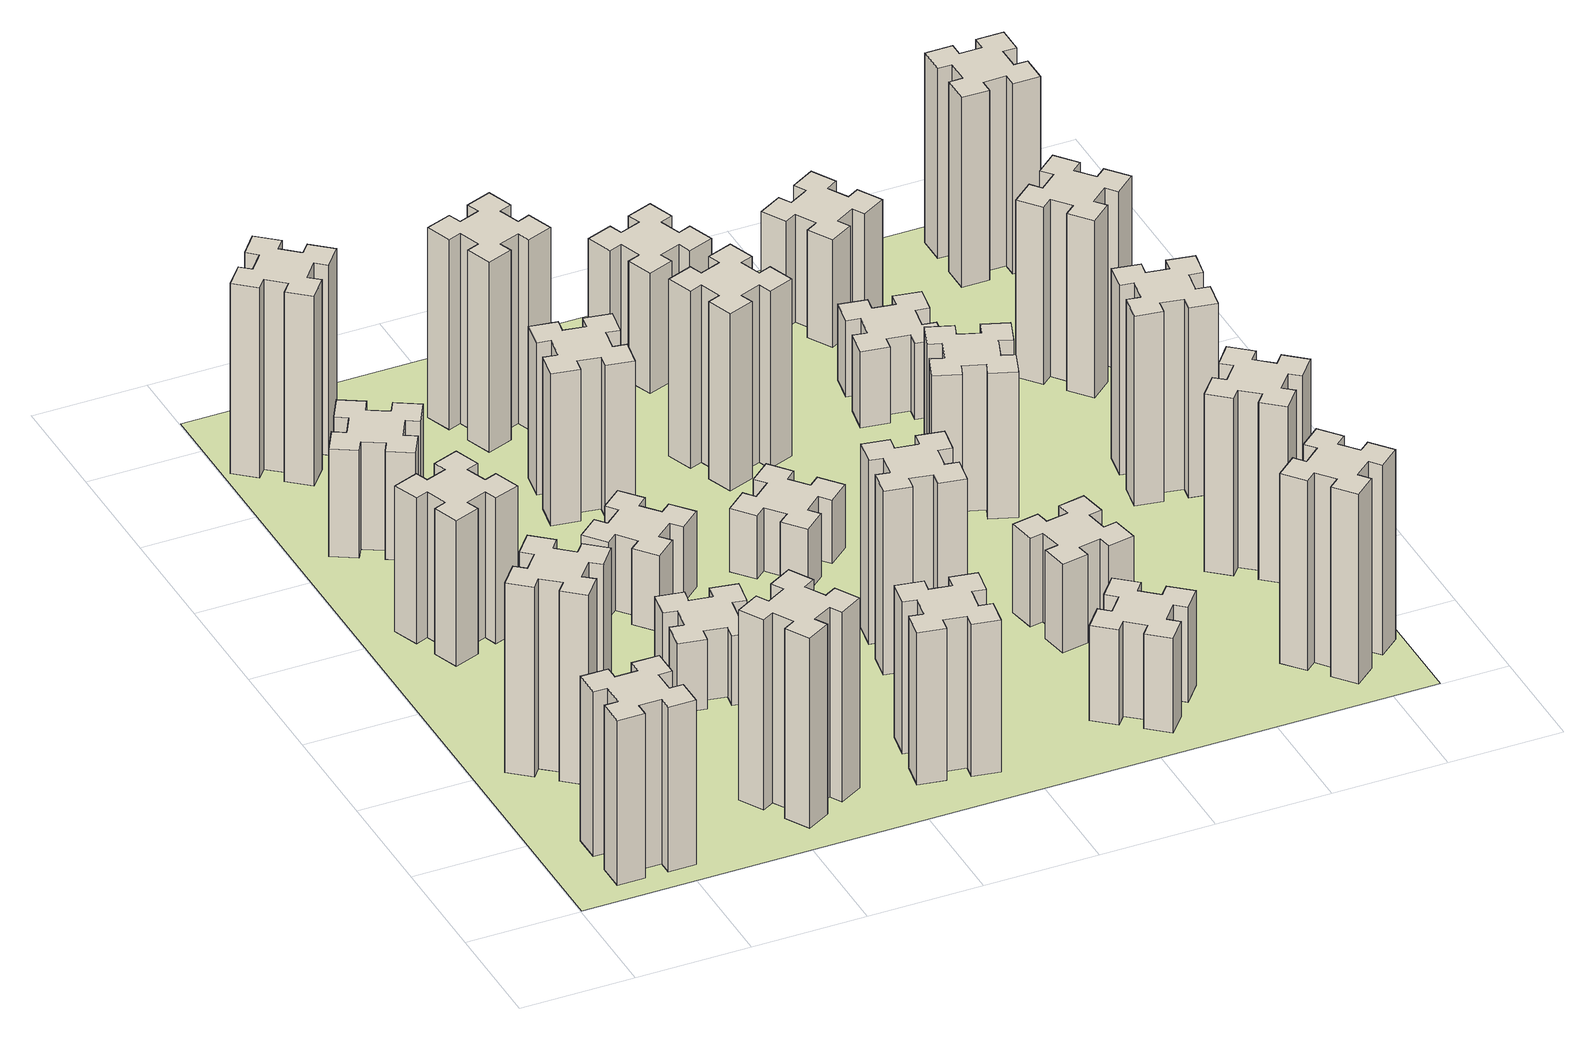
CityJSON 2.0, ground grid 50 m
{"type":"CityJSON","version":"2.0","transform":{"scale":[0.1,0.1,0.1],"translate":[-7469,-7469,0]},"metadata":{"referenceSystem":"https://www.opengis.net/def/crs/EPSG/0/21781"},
"CityObjects":{
"building1":{"type":"Building","attributes":{"class":"1000","function":"1000","usage":"1000","yearOfConstruction":2016,"roofType":"1000","measuredHeight":78,"storeysAboveGround":30,"storeysBelowGround":0},"geometry":[{"type":"Solid","lod":"1","boundaries":[[[[0,1,2,3,4,5,6,7,8,9,10,11,12,13,14,15,16,17,18,19]],[[17,16,20,21]],[[16,15,22,20]],[[15,14,23,22]],[[14,13,24,23]],[[13,12,25,24]],[[12,11,26,25]],[[11,10,27,26]],[[10,9,28,27]],[[9,8,29,28]],[[8,7,30,29]],[[7,6,31,30]],[[6,5,32,31]],[[5,4,33,32]],[[4,3,34,33]],[[3,2,35,34]],[[2,1,36,35]],[[1,0,37,36]],[[0,19,38,37]],[[19,18,39,38]],[[18,17,21,39]],[[24,25,26,27,28,29,30,31,32,33,34,35,36,37,38,39,21,20,22,23]]]]}]},
"building2":{"type":"Building","attributes":{"class":"1000","function":"1000","usage":"1000","yearOfConstruction":2016,"roofType":"1000","measuredHeight":90,"storeysAboveGround":30,"storeysBelowGround":0},"geometry":[{"type":"Solid","lod":"1","boundaries":[[[[40,41,42,43,44,45,46,47,48,49,50,51,52,53,54,55,56,57,58,59]],[[57,56,60,61]],[[56,55,62,60]],[[55,54,63,62]],[[54,53,64,63]],[[53,52,65,64]],[[52,51,66,65]],[[51,50,67,66]],[[50,49,68,67]],[[49,48,69,68]],[[48,47,70,69]],[[47,46,71,70]],[[46,45,72,71]],[[45,44,73,72]],[[44,43,74,73]],[[43,42,75,74]],[[42,41,76,75]],[[41,40,77,76]],[[40,59,78,77]],[[59,58,79,78]],[[58,57,61,79]],[[64,65,66,67,68,69,70,71,72,73,74,75,76,77,78,79,61,60,62,63]]]]}]},
"building3":{"type":"Building","attributes":{"class":"1000","function":"1000","usage":"1000","yearOfConstruction":2016,"roofType":"1000","measuredHeight":69,"storeysAboveGround":30,"storeysBelowGround":0},"geometry":[{"type":"Solid","lod":"1","boundaries":[[[[80,81,82,83,84,85,86,87,88,89,90,91,92,93,94,95,96,97,98,99]],[[97,96,100,101]],[[96,95,102,100]],[[95,94,103,102]],[[94,93,104,103]],[[93,92,105,104]],[[92,91,106,105]],[[91,90,107,106]],[[90,89,108,107]],[[89,88,109,108]],[[88,87,110,109]],[[87,86,111,110]],[[86,85,112,111]],[[85,84,113,112]],[[84,83,114,113]],[[83,82,115,114]],[[82,81,116,115]],[[81,80,117,116]],[[80,99,118,117]],[[99,98,119,118]],[[98,97,101,119]],[[104,105,106,107,108,109,110,111,112,113,114,115,116,117,118,119,101,100,102,103]]]]}]},
"building4":{"type":"Building","attributes":{"class":"1000","function":"1000","usage":"1000","yearOfConstruction":2016,"roofType":"1000","measuredHeight":51,"storeysAboveGround":30,"storeysBelowGround":0},"geometry":[{"type":"Solid","lod":"1","boundaries":[[[[120,121,122,123,124,125,126,127,128,129,130,131,132,133,134,135,136,137,138,139]],[[137,136,140,141]],[[136,135,142,140]],[[135,134,143,142]],[[134,133,144,143]],[[133,132,145,144]],[[132,131,146,145]],[[131,130,147,146]],[[130,129,148,147]],[[129,128,149,148]],[[128,127,150,149]],[[127,126,151,150]],[[126,125,152,151]],[[125,124,153,152]],[[124,123,154,153]],[[123,122,155,154]],[[122,121,156,155]],[[121,120,157,156]],[[120,139,158,157]],[[139,138,159,158]],[[138,137,141,159]],[[144,145,146,147,148,149,150,151,152,153,154,155,156,157,158,159,141,140,142,143]]]]}]},
"building5":{"type":"Building","attributes":{"class":"1000","function":"1000","usage":"1000","yearOfConstruction":2016,"roofType":"1000","measuredHeight":90,"storeysAboveGround":30,"storeysBelowGround":0},"geometry":[{"type":"Solid","lod":"1","boundaries":[[[[160,161,162,163,164,165,166,167,168,169,170,171,172,173,174,175,176,177,178,179]],[[177,176,180,181]],[[176,175,182,180]],[[175,174,183,182]],[[174,173,184,183]],[[173,172,185,184]],[[172,171,186,185]],[[171,170,187,186]],[[170,169,188,187]],[[169,168,189,188]],[[168,167,190,189]],[[167,166,191,190]],[[166,165,192,191]],[[165,164,193,192]],[[164,163,194,193]],[[163,162,195,194]],[[162,161,196,195]],[[161,160,197,196]],[[160,179,198,197]],[[179,178,199,198]],[[178,177,181,199]],[[184,185,186,187,188,189,190,191,192,193,194,195,196,197,198,199,181,180,182,183]]]]}]},
"building6":{"type":"Building","attributes":{"class":"1000","function":"1000","usage":"1000","yearOfConstruction":2016,"roofType":"1000","measuredHeight":90,"storeysAboveGround":30,"storeysBelowGround":0},"geometry":[{"type":"Solid","lod":"1","boundaries":[[[[200,201,202,203,204,205,206,207,208,209,210,211,212,213,214,215,216,217,218,219]],[[217,216,220,221]],[[216,215,222,220]],[[215,214,223,222]],[[214,213,224,223]],[[213,212,225,224]],[[212,211,226,225]],[[211,210,227,226]],[[210,209,228,227]],[[209,208,229,228]],[[208,207,230,229]],[[207,206,231,230]],[[206,205,232,231]],[[205,204,233,232]],[[204,203,234,233]],[[203,202,235,234]],[[202,201,236,235]],[[201,200,237,236]],[[200,219,238,237]],[[219,218,239,238]],[[218,217,221,239]],[[224,225,226,227,228,229,230,231,232,233,234,235,236,237,238,239,221,220,222,223]]]]}]},
"building7":{"type":"Building","attributes":{"class":"1000","function":"1000","usage":"1000","yearOfConstruction":2016,"roofType":"1000","measuredHeight":33,"storeysAboveGround":30,"storeysBelowGround":0},"geometry":[{"type":"Solid","lod":"1","boundaries":[[[[240,241,242,243,244,245,246,247,248,249,250,251,252,253,254,255,256,257,258,259]],[[257,256,260,261]],[[256,255,262,260]],[[255,254,263,262]],[[254,253,264,263]],[[253,252,265,264]],[[252,251,266,265]],[[251,250,267,266]],[[250,249,268,267]],[[249,248,269,268]],[[248,247,270,269]],[[247,246,271,270]],[[246,245,272,271]],[[245,244,273,272]],[[244,243,274,273]],[[243,242,275,274]],[[242,241,276,275]],[[241,240,277,276]],[[240,259,278,277]],[[259,258,279,278]],[[258,257,261,279]],[[264,265,266,267,268,269,270,271,272,273,274,275,276,277,278,279,261,260,262,263]]]]}]},
"building8":{"type":"Building","attributes":{"class":"1000","function":"1000","usage":"1000","yearOfConstruction":2016,"roofType":"1000","measuredHeight":36,"storeysAboveGround":30,"storeysBelowGround":0},"geometry":[{"type":"Solid","lod":"1","boundaries":[[[[280,281,282,283,284,285,286,287,288,289,290,291,292,293,294,295,296,297,298,299]],[[297,296,300,301]],[[296,295,302,300]],[[295,294,303,302]],[[294,293,304,303]],[[293,292,305,304]],[[292,291,306,305]],[[291,290,307,306]],[[290,289,308,307]],[[289,288,309,308]],[[288,287,310,309]],[[287,286,311,310]],[[286,285,312,311]],[[285,284,313,312]],[[284,283,314,313]],[[283,282,315,314]],[[282,281,316,315]],[[281,280,317,316]],[[280,299,318,317]],[[299,298,319,318]],[[298,297,301,319]],[[304,305,306,307,308,309,310,311,312,313,314,315,316,317,318,319,301,300,302,303]]]]}]},
"building9":{"type":"Building","attributes":{"class":"1000","function":"1000","usage":"1000","yearOfConstruction":2016,"roofType":"1000","measuredHeight":72,"storeysAboveGround":30,"storeysBelowGround":0},"geometry":[{"type":"Solid","lod":"1","boundaries":[[[[320,321,322,323,324,325,326,327,328,329,330,331,332,333,334,335,336,337,338,339]],[[337,336,340,341]],[[336,335,342,340]],[[335,334,343,342]],[[334,333,344,343]],[[333,332,345,344]],[[332,331,346,345]],[[331,330,347,346]],[[330,329,348,347]],[[329,328,349,348]],[[328,327,350,349]],[[327,326,351,350]],[[326,325,352,351]],[[325,324,353,352]],[[324,323,354,353]],[[323,322,355,354]],[[322,321,356,355]],[[321,320,357,356]],[[320,339,358,357]],[[339,338,359,358]],[[338,337,341,359]],[[344,345,346,347,348,349,350,351,352,353,354,355,356,357,358,359,341,340,342,343]]]]}]},
"building10":{"type":"Building","attributes":{"class":"1000","function":"1000","usage":"1000","yearOfConstruction":2016,"roofType":"1000","measuredHeight":72,"storeysAboveGround":30,"storeysBelowGround":0},"geometry":[{"type":"Solid","lod":"1","boundaries":[[[[360,361,362,363,364,365,366,367,368,369,370,371,372,373,374,375,376,377,378,379]],[[377,376,380,381]],[[376,375,382,380]],[[375,374,383,382]],[[374,373,384,383]],[[373,372,385,384]],[[372,371,386,385]],[[371,370,387,386]],[[370,369,388,387]],[[369,368,389,388]],[[368,367,390,389]],[[367,366,391,390]],[[366,365,392,391]],[[365,364,393,392]],[[364,363,394,393]],[[363,362,395,394]],[[362,361,396,395]],[[361,360,397,396]],[[360,379,398,397]],[[379,378,399,398]],[[378,377,381,399]],[[384,385,386,387,388,389,390,391,392,393,394,395,396,397,398,399,381,380,382,383]]]]}]},
"building11":{"type":"Building","attributes":{"class":"1000","function":"1000","usage":"1000","yearOfConstruction":2016,"roofType":"1000","measuredHeight":90,"storeysAboveGround":30,"storeysBelowGround":0},"geometry":[{"type":"Solid","lod":"1","boundaries":[[[[400,401,402,403,404,405,406,407,408,409,410,411,412,413,414,415,416,417,418,419]],[[417,416,420,421]],[[416,415,422,420]],[[415,414,423,422]],[[414,413,424,423]],[[413,412,425,424]],[[412,411,426,425]],[[411,410,427,426]],[[410,409,428,427]],[[409,408,429,428]],[[408,407,430,429]],[[407,406,431,430]],[[406,405,432,431]],[[405,404,433,432]],[[404,403,434,433]],[[403,402,435,434]],[[402,401,436,435]],[[401,400,437,436]],[[400,419,438,437]],[[419,418,439,438]],[[418,417,421,439]],[[424,425,426,427,428,429,430,431,432,433,434,435,436,437,438,439,421,420,422,423]]]]}]},
"building12":{"type":"Building","attributes":{"class":"1000","function":"1000","usage":"1000","yearOfConstruction":2016,"roofType":"1000","measuredHeight":87,"storeysAboveGround":30,"storeysBelowGround":0},"geometry":[{"type":"Solid","lod":"1","boundaries":[[[[440,441,442,443,444,445,446,447,448,449,450,451,452,453,454,455,456,457,458,459]],[[457,456,460,461]],[[456,455,462,460]],[[455,454,463,462]],[[454,453,464,463]],[[453,452,465,464]],[[452,451,466,465]],[[451,450,467,466]],[[450,449,468,467]],[[449,448,469,468]],[[448,447,470,469]],[[447,446,471,470]],[[446,445,472,471]],[[445,444,473,472]],[[444,443,474,473]],[[443,442,475,474]],[[442,441,476,475]],[[441,440,477,476]],[[440,459,478,477]],[[459,458,479,478]],[[458,457,461,479]],[[464,465,466,467,468,469,470,471,472,473,474,475,476,477,478,479,461,460,462,463]]]]}]},
"building13":{"type":"Building","attributes":{"class":"1000","function":"1000","usage":"1000","yearOfConstruction":2016,"roofType":"1000","measuredHeight":30,"storeysAboveGround":30,"storeysBelowGround":0},"geometry":[{"type":"Solid","lod":"1","boundaries":[[[[480,481,482,483,484,485,486,487,488,489,490,491,492,493,494,495,496,497,498,499]],[[497,496,500,501]],[[496,495,502,500]],[[495,494,503,502]],[[494,493,504,503]],[[493,492,505,504]],[[492,491,506,505]],[[491,490,507,506]],[[490,489,508,507]],[[489,488,509,508]],[[488,487,510,509]],[[487,486,511,510]],[[486,485,512,511]],[[485,484,513,512]],[[484,483,514,513]],[[483,482,515,514]],[[482,481,516,515]],[[481,480,517,516]],[[480,499,518,517]],[[499,498,519,518]],[[498,497,501,519]],[[504,505,506,507,508,509,510,511,512,513,514,515,516,517,518,519,501,500,502,503]]]]}]},
"building14":{"type":"Building","attributes":{"class":"1000","function":"1000","usage":"1000","yearOfConstruction":2016,"roofType":"1000","measuredHeight":84,"storeysAboveGround":30,"storeysBelowGround":0},"geometry":[{"type":"Solid","lod":"1","boundaries":[[[[520,521,522,523,524,525,526,527,528,529,530,531,532,533,534,535,536,537,538,539]],[[537,536,540,541]],[[536,535,542,540]],[[535,534,543,542]],[[534,533,544,543]],[[533,532,545,544]],[[532,531,546,545]],[[531,530,547,546]],[[530,529,548,547]],[[529,528,549,548]],[[528,527,550,549]],[[527,526,551,550]],[[526,525,552,551]],[[525,524,553,552]],[[524,523,554,553]],[[523,522,555,554]],[[522,521,556,555]],[[521,520,557,556]],[[520,539,558,557]],[[539,538,559,558]],[[538,537,541,559]],[[544,545,546,547,548,549,550,551,552,553,554,555,556,557,558,559,541,540,542,543]]]]}]},
"building15":{"type":"Building","attributes":{"class":"1000","function":"1000","usage":"1000","yearOfConstruction":2016,"roofType":"1000","measuredHeight":45,"storeysAboveGround":30,"storeysBelowGround":0},"geometry":[{"type":"Solid","lod":"1","boundaries":[[[[560,561,562,563,564,565,566,567,568,569,570,571,572,573,574,575,576,577,578,579]],[[577,576,580,581]],[[576,575,582,580]],[[575,574,583,582]],[[574,573,584,583]],[[573,572,585,584]],[[572,571,586,585]],[[571,570,587,586]],[[570,569,588,587]],[[569,568,589,588]],[[568,567,590,589]],[[567,566,591,590]],[[566,565,592,591]],[[565,564,593,592]],[[564,563,594,593]],[[563,562,595,594]],[[562,561,596,595]],[[561,560,597,596]],[[560,579,598,597]],[[579,578,599,598]],[[578,577,581,599]],[[584,585,586,587,588,589,590,591,592,593,594,595,596,597,598,599,581,580,582,583]]]]}]},
"building16":{"type":"Building","attributes":{"class":"1000","function":"1000","usage":"1000","yearOfConstruction":2016,"roofType":"1000","measuredHeight":57,"storeysAboveGround":30,"storeysBelowGround":0},"geometry":[{"type":"Solid","lod":"1","boundaries":[[[[600,601,602,603,604,605,606,607,608,609,610,611,612,613,614,615,616,617,618,619]],[[617,616,620,621]],[[616,615,622,620]],[[615,614,623,622]],[[614,613,624,623]],[[613,612,625,624]],[[612,611,626,625]],[[611,610,627,626]],[[610,609,628,627]],[[609,608,629,628]],[[608,607,630,629]],[[607,606,631,630]],[[606,605,632,631]],[[605,604,633,632]],[[604,603,634,633]],[[603,602,635,634]],[[602,601,636,635]],[[601,600,637,636]],[[600,619,638,637]],[[619,618,639,638]],[[618,617,621,639]],[[624,625,626,627,628,629,630,631,632,633,634,635,636,637,638,639,621,620,622,623]]]]}]},
"building17":{"type":"Building","attributes":{"class":"1000","function":"1000","usage":"1000","yearOfConstruction":2016,"roofType":"1000","measuredHeight":42,"storeysAboveGround":30,"storeysBelowGround":0},"geometry":[{"type":"Solid","lod":"1","boundaries":[[[[640,641,642,643,644,645,646,647,648,649,650,651,652,653,654,655,656,657,658,659]],[[657,656,660,661]],[[656,655,662,660]],[[655,654,663,662]],[[654,653,664,663]],[[653,652,665,664]],[[652,651,666,665]],[[651,650,667,666]],[[650,649,668,667]],[[649,648,669,668]],[[648,647,670,669]],[[647,646,671,670]],[[646,645,672,671]],[[645,644,673,672]],[[644,643,674,673]],[[643,642,675,674]],[[642,641,676,675]],[[641,640,677,676]],[[640,659,678,677]],[[659,658,679,678]],[[658,657,661,679]],[[664,665,666,667,668,669,670,671,672,673,674,675,676,677,678,679,661,660,662,663]]]]}]},
"building18":{"type":"Building","attributes":{"class":"1000","function":"1000","usage":"1000","yearOfConstruction":2016,"roofType":"1000","measuredHeight":69,"storeysAboveGround":30,"storeysBelowGround":0},"geometry":[{"type":"Solid","lod":"1","boundaries":[[[[680,681,682,683,684,685,686,687,688,689,690,691,692,693,694,695,696,697,698,699]],[[697,696,700,701]],[[696,695,702,700]],[[695,694,703,702]],[[694,693,704,703]],[[693,692,705,704]],[[692,691,706,705]],[[691,690,707,706]],[[690,689,708,707]],[[689,688,709,708]],[[688,687,710,709]],[[687,686,711,710]],[[686,685,712,711]],[[685,684,713,712]],[[684,683,714,713]],[[683,682,715,714]],[[682,681,716,715]],[[681,680,717,716]],[[680,699,718,717]],[[699,698,719,718]],[[698,697,701,719]],[[704,705,706,707,708,709,710,711,712,713,714,715,716,717,718,719,701,700,702,703]]]]}]},
"building19":{"type":"Building","attributes":{"class":"1000","function":"1000","usage":"1000","yearOfConstruction":2016,"roofType":"1000","measuredHeight":36,"storeysAboveGround":30,"storeysBelowGround":0},"geometry":[{"type":"Solid","lod":"1","boundaries":[[[[720,721,722,723,724,725,726,727,728,729,730,731,732,733,734,735,736,737,738,739]],[[737,736,740,741]],[[736,735,742,740]],[[735,734,743,742]],[[734,733,744,743]],[[733,732,745,744]],[[732,731,746,745]],[[731,730,747,746]],[[730,729,748,747]],[[729,728,749,748]],[[728,727,750,749]],[[727,726,751,750]],[[726,725,752,751]],[[725,724,753,752]],[[724,723,754,753]],[[723,722,755,754]],[[722,721,756,755]],[[721,720,757,756]],[[720,739,758,757]],[[739,738,759,758]],[[738,737,741,759]],[[744,745,746,747,748,749,750,751,752,753,754,755,756,757,758,759,741,740,742,743]]]]}]},
"building20":{"type":"Building","attributes":{"class":"1000","function":"1000","usage":"1000","yearOfConstruction":2016,"roofType":"1000","measuredHeight":90,"storeysAboveGround":30,"storeysBelowGround":0},"geometry":[{"type":"Solid","lod":"1","boundaries":[[[[760,761,762,763,764,765,766,767,768,769,770,771,772,773,774,775,776,777,778,779]],[[777,776,780,781]],[[776,775,782,780]],[[775,774,783,782]],[[774,773,784,783]],[[773,772,785,784]],[[772,771,786,785]],[[771,770,787,786]],[[770,769,788,787]],[[769,768,789,788]],[[768,767,790,789]],[[767,766,791,790]],[[766,765,792,791]],[[765,764,793,792]],[[764,763,794,793]],[[763,762,795,794]],[[762,761,796,795]],[[761,760,797,796]],[[760,779,798,797]],[[779,778,799,798]],[[778,777,781,799]],[[784,785,786,787,788,789,790,791,792,793,794,795,796,797,798,799,781,780,782,783]]]]}]},
"building21":{"type":"Building","attributes":{"class":"1000","function":"1000","usage":"1000","yearOfConstruction":2016,"roofType":"1000","measuredHeight":51,"storeysAboveGround":30,"storeysBelowGround":0},"geometry":[{"type":"Solid","lod":"1","boundaries":[[[[800,801,802,803,804,805,806,807,808,809,810,811,812,813,814,815,816,817,818,819]],[[817,816,820,821]],[[816,815,822,820]],[[815,814,823,822]],[[814,813,824,823]],[[813,812,825,824]],[[812,811,826,825]],[[811,810,827,826]],[[810,809,828,827]],[[809,808,829,828]],[[808,807,830,829]],[[807,806,831,830]],[[806,805,832,831]],[[805,804,833,832]],[[804,803,834,833]],[[803,802,835,834]],[[802,801,836,835]],[[801,800,837,836]],[[800,819,838,837]],[[819,818,839,838]],[[818,817,821,839]],[[824,825,826,827,828,829,830,831,832,833,834,835,836,837,838,839,821,820,822,823]]]]}]},
"building22":{"type":"Building","attributes":{"class":"1000","function":"1000","usage":"1000","yearOfConstruction":2016,"roofType":"1000","measuredHeight":84,"storeysAboveGround":30,"storeysBelowGround":0},"geometry":[{"type":"Solid","lod":"1","boundaries":[[[[840,841,842,843,844,845,846,847,848,849,850,851,852,853,854,855,856,857,858,859]],[[857,856,860,861]],[[856,855,862,860]],[[855,854,863,862]],[[854,853,864,863]],[[853,852,865,864]],[[852,851,866,865]],[[851,850,867,866]],[[850,849,868,867]],[[849,848,869,868]],[[848,847,870,869]],[[847,846,871,870]],[[846,845,872,871]],[[845,844,873,872]],[[844,843,874,873]],[[843,842,875,874]],[[842,841,876,875]],[[841,840,877,876]],[[840,859,878,877]],[[859,858,879,878]],[[858,857,861,879]],[[864,865,866,867,868,869,870,871,872,873,874,875,876,877,878,879,861,860,862,863]]]]}]},
"building23":{"type":"Building","attributes":{"class":"1000","function":"1000","usage":"1000","yearOfConstruction":2016,"roofType":"1000","measuredHeight":90,"storeysAboveGround":30,"storeysBelowGround":0},"geometry":[{"type":"Solid","lod":"1","boundaries":[[[[880,881,882,883,884,885,886,887,888,889,890,891,892,893,894,895,896,897,898,899]],[[897,896,900,901]],[[896,895,902,900]],[[895,894,903,902]],[[894,893,904,903]],[[893,892,905,904]],[[892,891,906,905]],[[891,890,907,906]],[[890,889,908,907]],[[889,888,909,908]],[[888,887,910,909]],[[887,886,911,910]],[[886,885,912,911]],[[885,884,913,912]],[[884,883,914,913]],[[883,882,915,914]],[[882,881,916,915]],[[881,880,917,916]],[[880,899,918,917]],[[899,898,919,918]],[[898,897,901,919]],[[904,905,906,907,908,909,910,911,912,913,914,915,916,917,918,919,901,900,902,903]]]]}]},
"building24":{"type":"Building","attributes":{"class":"1000","function":"1000","usage":"1000","yearOfConstruction":2016,"roofType":"1000","measuredHeight":84,"storeysAboveGround":30,"storeysBelowGround":0},"geometry":[{"type":"Solid","lod":"1","boundaries":[[[[920,921,922,923,924,925,926,927,928,929,930,931,932,933,934,935,936,937,938,939]],[[937,936,940,941]],[[936,935,942,940]],[[935,934,943,942]],[[934,933,944,943]],[[933,932,945,944]],[[932,931,946,945]],[[931,930,947,946]],[[930,929,948,947]],[[929,928,949,948]],[[928,927,950,949]],[[927,926,951,950]],[[926,925,952,951]],[[925,924,953,952]],[[924,923,954,953]],[[923,922,955,954]],[[922,921,956,955]],[[921,920,957,956]],[[920,939,958,957]],[[939,938,959,958]],[[938,937,941,959]],[[944,945,946,947,948,949,950,951,952,953,954,955,956,957,958,959,941,940,942,943]]]]}]},
"building25":{"type":"Building","attributes":{"class":"1000","function":"1000","usage":"1000","yearOfConstruction":2016,"roofType":"1000","measuredHeight":90,"storeysAboveGround":30,"storeysBelowGround":0},"geometry":[{"type":"Solid","lod":"1","boundaries":[[[[960,961,962,963,964,965,966,967,968,969,970,971,972,973,974,975,976,977,978,979]],[[977,976,980,981]],[[976,975,982,980]],[[975,974,983,982]],[[974,973,984,983]],[[973,972,985,984]],[[972,971,986,985]],[[971,970,987,986]],[[970,969,988,987]],[[969,968,989,988]],[[968,967,990,989]],[[967,966,991,990]],[[966,965,992,991]],[[965,964,993,992]],[[964,963,994,993]],[[963,962,995,994]],[[962,961,996,995]],[[961,960,997,996]],[[960,979,998,997]],[[979,978,999,998]],[[978,977,981,999]],[[984,985,986,987,988,989,990,991,992,993,994,995,996,997,998,999,981,980,982,983]]]]}]},
"landuse1":{"type":"LandUse","attributes":{"name":"plot1","function":"1010"},"geometry":[{"type":"MultiSurface","lod":"1","boundaries":[[[1000,1001,1002,1003]]]}]}
},
"vertices":[
[265,325,0],[265,225,0],[205,225,0],[205,105,0],[325,105,0],[325,165,0],[425,165,0],[425,105,0],[545,105,0],[545,225,0],[485,225,0],[485,325,0],[545,325,0],[545,445,0],[425,445,0],[425,385,0],[325,385,0],[325,445,0],[205,445,0],[205,325,0],[325,385,780],[325,445,780],[425,385,780],[425,445,780],[545,445,780],[545,325,780],[485,325,780],[485,225,780],[545,225,780],[545,105,780],[425,105,780],[425,165,780],[325,165,780],[325,105,780],[205,105,780],[205,225,780],[265,225,780],[265,325,780],[205,325,780],[205,445,780],
[484,1067,0],[408,1132,0],[446,1178,0],[354,1255,0],[277,1163,0],[323,1124,0],[259,1048,0],[213,1086,0],[136,994,0],[228,917,0],[266,963,0],[343,899,0],[304,853,0],[396,776,0],[473,868,0],[427,906,0],[492,983,0],[538,944,0],[615,1036,0],[523,1113,0],[492,983,900],[538,944,900],[427,906,900],[473,868,900],[396,776,900],[304,853,900],[343,899,900],[266,963,900],[228,917,900],[136,994,900],[213,1086,900],[259,1048,900],[323,1124,900],[277,1163,900],[354,1255,900],[446,1178,900],[408,1132,900],[484,1067,900],[523,1113,900],[615,1036,900],
[366,1835,0],[460,1869,0],[480,1813,0],[593,1854,0],[552,1967,0],[496,1946,0],[462,2040,0],[518,2060,0],[477,2173,0],[364,2132,0],[385,2076,0],[291,2042,0],[270,2098,0],[157,2057,0],[199,1944,0],[255,1965,0],[289,1871,0],[233,1850,0],[274,1737,0],[387,1779,0],[289,1871,690],[233,1850,690],[255,1965,690],[199,1944,690],[157,2057,690],[270,2098,690],[291,2042,690],[385,2076,690],[364,2132,690],[477,2173,690],[518,2060,690],[462,2040,690],[496,1946,690],[552,1967,690],[593,1854,690],[480,1813,690],[460,1869,690],[366,1835,690],[387,1779,690],[274,1737,690],
[446,2597,0],[496,2684,0],[548,2654,0],[608,2758,0],[504,2818,0],[474,2766,0],[387,2816,0],[417,2868,0],[313,2928,0],[253,2824,0],[305,2794,0],[255,2707,0],[203,2737,0],[143,2633,0],[247,2573,0],[277,2625,0],[364,2575,0],[334,2523,0],[438,2463,0],[498,2567,0],[364,2575,510],[334,2523,510],[277,2625,510],[247,2573,510],[143,2633,510],[203,2737,510],[255,2707,510],[305,2794,510],[253,2824,510],[313,2928,510],[417,2868,510],[387,2816,510],[474,2766,510],[504,2818,510],[608,2758,510],[548,2654,510],[496,2684,510],[446,2597,510],[498,2567,510],[438,2463,510],
[1127,255,0],[1214,305,0],[1244,253,0],[1348,313,0],[1288,417,0],[1236,387,0],[1186,474,0],[1238,504,0],[1178,608,0],[1074,548,0],[1104,496,0],[1017,446,0],[987,498,0],[883,438,0],[943,334,0],[995,364,0],[1045,277,0],[993,247,0],[1053,143,0],[1157,203,0],[1045,277,900],[993,247,900],[995,364,900],[943,334,900],[883,438,900],[987,498,900],[1017,446,900],[1104,496,900],[1074,548,900],[1178,608,900],[1238,504,900],[1186,474,900],[1236,387,900],[1288,417,900],[1348,313,900],[1244,253,900],[1214,305,900],[1127,255,900],[1157,203,900],[1053,143,900],
[384,3387,0],[308,3452,0],[346,3498,0],[254,3575,0],[177,3483,0],[223,3444,0],[159,3368,0],[113,3406,0],[36,3314,0],[128,3237,0],[166,3283,0],[243,3219,0],[204,3173,0],[296,3096,0],[373,3188,0],[327,3226,0],[392,3303,0],[438,3264,0],[515,3356,0],[423,3433,0],[392,3303,900],[438,3264,900],[327,3226,900],[373,3188,900],[296,3096,900],[204,3173,900],[243,3219,900],[166,3283,900],[128,3237,900],[36,3314,900],[113,3406,900],[159,3368,900],[223,3444,900],[177,3483,900],[254,3575,900],[346,3498,900],[308,3452,900],[384,3387,900],[423,3433,900],[515,3356,900],
[1047,1116,0],[1145,1098,0],[1135,1039,0],[1253,1018,0],[1274,1137,0],[1215,1147,0],[1232,1245,0],[1291,1235,0],[1312,1353,0],[1194,1374,0],[1184,1315,0],[1085,1332,0],[1096,1391,0],[977,1412,0],[957,1294,0],[1016,1284,0],[998,1185,0],[939,1196,0],[918,1077,0],[1037,1057,0],[998,1185,330],[939,1196,330],[1016,1284,330],[957,1294,330],[977,1412,330],[1096,1391,330],[1085,1332,330],[1184,1315,330],[1194,1374,330],[1312,1353,330],[1291,1235,330],[1232,1245,330],[1215,1147,330],[1274,1137,330],[1253,1018,330],[1135,1039,330],[1145,1098,330],[1047,1116,330],[1037,1057,330],[918,1077,330],
[1083,1972,0],[1006,1907,0],[968,1953,0],[876,1876,0],[953,1784,0],[999,1823,0],[1063,1746,0],[1017,1708,0],[1094,1616,0],[1186,1693,0],[1148,1739,0],[1224,1803,0],[1263,1757,0],[1355,1834,0],[1278,1926,0],[1232,1888,0],[1167,1964,0],[1213,2003,0],[1136,2095,0],[1044,2018,0],[1167,1964,360],[1213,2003,360],[1232,1888,360],[1278,1926,360],[1355,1834,360],[1263,1757,360],[1224,1803,360],[1148,1739,360],[1186,1693,360],[1094,1616,360],[1017,1708,360],[1063,1746,360],[999,1823,360],[953,1784,360],[876,1876,360],[968,1953,360],[1006,1907,360],[1083,1972,360],[1044,2018,360],[1136,2095,360],
[1855,307,0],[1872,405,0],[1931,395,0],[1952,513,0],[1834,534,0],[1824,475,0],[1725,492,0],[1736,551,0],[1617,572,0],[1597,454,0],[1656,444,0],[1638,345,0],[1579,356,0],[1558,237,0],[1677,217,0],[1687,276,0],[1785,258,0],[1775,199,0],[1893,178,0],[1914,297,0],[1785,258,720],[1775,199,720],[1687,276,720],[1677,217,720],[1558,237,720],[1579,356,720],[1638,345,720],[1656,444,720],[1597,454,720],[1617,572,720],[1736,551,720],[1725,492,720],[1824,475,720],[1834,534,720],[1952,513,720],[1931,395,720],[1872,405,720],[1855,307,720],[1914,297,720],[1893,178,720],
[1315,2527,0],[1332,2625,0],[1391,2615,0],[1412,2733,0],[1294,2754,0],[1284,2695,0],[1185,2712,0],[1196,2771,0],[1077,2792,0],[1057,2674,0],[1116,2664,0],[1098,2565,0],[1039,2576,0],[1018,2457,0],[1137,2437,0],[1147,2496,0],[1245,2478,0],[1235,2419,0],[1353,2398,0],[1374,2517,0],[1245,2478,720],[1235,2419,720],[1147,2496,720],[1137,2437,720],[1018,2457,720],[1039,2576,720],[1098,2565,720],[1116,2664,720],[1057,2674,720],[1077,2792,720],[1196,2771,720],[1185,2712,720],[1284,2695,720],[1294,2754,720],[1412,2733,720],[1391,2615,720],[1332,2625,720],[1315,2527,720],[1374,2517,720],[1353,2398,720],
[1125,3356,0],[1031,3322,0],[1010,3378,0],[897,3337,0],[939,3224,0],[995,3245,0],[1029,3151,0],[973,3130,0],[1014,3017,0],[1127,3059,0],[1106,3115,0],[1200,3149,0],[1220,3093,0],[1333,3134,0],[1292,3247,0],[1236,3226,0],[1202,3320,0],[1258,3340,0],[1217,3453,0],[1104,3412,0],[1202,3320,900],[1258,3340,900],[1236,3226,900],[1292,3247,900],[1333,3134,900],[1220,3093,900],[1200,3149,900],[1106,3115,900],[1127,3059,900],[1014,3017,900],[973,3130,900],[1029,3151,900],[995,3245,900],[939,3224,900],[897,3337,900],[1010,3378,900],[1031,3322,900],[1125,3356,900],[1104,3412,900],[1217,3453,900],
[2055,1047,0],[2072,1145,0],[2131,1135,0],[2152,1253,0],[2034,1274,0],[2024,1215,0],[1925,1232,0],[1936,1291,0],[1817,1312,0],[1797,1194,0],[1856,1184,0],[1838,1085,0],[1779,1096,0],[1758,977,0],[1877,957,0],[1887,1016,0],[1985,998,0],[1975,939,0],[2093,918,0],[2114,1037,0],[1985,998,870],[1975,939,870],[1887,1016,870],[1877,957,870],[1758,977,870],[1779,1096,870],[1838,1085,870],[1856,1184,870],[1797,1194,870],[1817,1312,870],[1936,1291,870],[1925,1232,870],[2024,1215,870],[2034,1274,870],[2152,1253,870],[2131,1135,870],[2072,1145,870],[2055,1047,870],[2114,1037,870],[2093,918,870],
[1872,1888,0],[1807,1964,0],[1853,2003,0],[1776,2095,0],[1684,2018,0],[1723,1972,0],[1646,1907,0],[1608,1953,0],[1516,1876,0],[1593,1784,0],[1639,1823,0],[1703,1746,0],[1657,1708,0],[1734,1616,0],[1826,1693,0],[1788,1739,0],[1864,1803,0],[1903,1757,0],[1995,1834,0],[1918,1926,0],[1864,1803,300],[1903,1757,300],[1788,1739,300],[1826,1693,300],[1734,1616,300],[1657,1708,300],[1703,1746,300],[1639,1823,300],[1593,1784,300],[1516,1876,300],[1608,1953,300],[1646,1907,300],[1723,1972,300],[1684,2018,300],[1776,2095,300],[1853,2003,300],[1807,1964,300],[1872,1888,300],[1918,1926,300],[1995,1834,300],
[1976,2586,0],[1942,2680,0],[1998,2700,0],[1957,2813,0],[1844,2772,0],[1865,2716,0],[1771,2682,0],[1750,2738,0],[1637,2697,0],[1679,2584,0],[1735,2605,0],[1769,2511,0],[1713,2490,0],[1754,2377,0],[1867,2419,0],[1846,2475,0],[1940,2509,0],[1960,2453,0],[2073,2494,0],[2032,2607,0],[1940,2509,840],[1960,2453,840],[1846,2475,840],[1867,2419,840],[1754,2377,840],[1713,2490,840],[1769,2511,840],[1735,2605,840],[1679,2584,840],[1637,2697,840],[1750,2738,840],[1771,2682,840],[1865,2716,840],[1844,2772,840],[1957,2813,840],[1998,2700,840],[1942,2680,840],[1976,2586,840],[2032,2607,840],[2073,2494,840],
[2486,323,0],[2563,259,0],[2524,213,0],[2616,136,0],[2693,228,0],[2647,266,0],[2712,343,0],[2758,304,0],[2835,396,0],[2743,473,0],[2704,427,0],[2628,492,0],[2666,538,0],[2574,615,0],[2497,523,0],[2543,484,0],[2479,408,0],[2433,446,0],[2356,354,0],[2448,277,0],[2479,408,450],[2433,446,450],[2543,484,450],[2497,523,450],[2574,615,450],[2666,538,450],[2628,492,450],[2704,427,450],[2743,473,450],[2835,396,450],[2758,304,450],[2712,343,450],[2647,266,450],[2693,228,450],[2616,136,450],[2524,213,450],[2563,259,450],[2486,323,450],[2448,277,450],[2356,354,450],
[1846,3215,0],[1940,3249,0],[1960,3193,0],[2073,3234,0],[2032,3347,0],[1976,3326,0],[1942,3420,0],[1998,3440,0],[1957,3553,0],[1844,3512,0],[1865,3456,0],[1771,3422,0],[1750,3478,0],[1637,3437,0],[1679,3324,0],[1735,3345,0],[1769,3251,0],[1713,3230,0],[1754,3117,0],[1867,3159,0],[1769,3251,570],[1713,3230,570],[1735,3345,570],[1679,3324,570],[1637,3437,570],[1750,3478,570],[1771,3422,570],[1865,3456,570],[1844,3512,570],[1957,3553,570],[1998,3440,570],[1942,3420,570],[1976,3326,570],[2032,3347,570],[2073,3234,570],[1960,3193,570],[1940,3249,570],[1846,3215,570],[1867,3159,570],[1754,3117,570],
[2625,1132,0],[2527,1115,0],[2517,1174,0],[2398,1153,0],[2419,1035,0],[2478,1045,0],[2496,947,0],[2437,937,0],[2457,818,0],[2576,839,0],[2565,898,0],[2664,916,0],[2674,857,0],[2792,877,0],[2771,996,0],[2712,985,0],[2695,1084,0],[2754,1094,0],[2733,1212,0],[2615,1191,0],[2695,1084,420],[2754,1094,420],[2712,985,420],[2771,996,420],[2792,877,420],[2674,857,420],[2664,916,420],[2565,898,420],[2576,839,420],[2457,818,420],[2437,937,420],[2496,947,420],[2478,1045,420],[2419,1035,420],[2398,1153,420],[2517,1174,420],[2527,1115,420],[2625,1132,420],[2615,1191,420],[2733,1212,420],
[2682,1871,0],[2716,1965,0],[2772,1944,0],[2813,2057,0],[2700,2098,0],[2680,2042,0],[2586,2076,0],[2607,2132,0],[2494,2173,0],[2453,2060,0],[2509,2040,0],[2475,1946,0],[2419,1967,0],[2377,1854,0],[2490,1813,0],[2511,1869,0],[2605,1835,0],[2584,1779,0],[2697,1737,0],[2738,1850,0],[2605,1835,690],[2584,1779,690],[2511,1869,690],[2490,1813,690],[2377,1854,690],[2419,1967,690],[2475,1946,690],[2509,2040,690],[2453,2060,690],[2494,2173,690],[2607,2132,690],[2586,2076,690],[2680,2042,690],[2700,2098,690],[2813,2057,690],[2772,1944,690],[2716,1965,690],[2682,1871,690],[2738,1850,690],[2697,1737,690],
[2664,2795,0],[2565,2812,0],[2576,2871,0],[2457,2892,0],[2437,2774,0],[2496,2764,0],[2478,2665,0],[2419,2676,0],[2398,2557,0],[2517,2537,0],[2527,2596,0],[2625,2578,0],[2615,2519,0],[2733,2498,0],[2754,2617,0],[2695,2627,0],[2712,2725,0],[2771,2715,0],[2792,2833,0],[2674,2854,0],[2712,2725,360],[2771,2715,360],[2695,2627,360],[2754,2617,360],[2733,2498,360],[2615,2519,360],[2625,2578,360],[2527,2596,360],[2517,2537,360],[2398,2557,360],[2419,2676,360],[2478,2665,360],[2496,2764,360],[2437,2774,360],[2457,2892,360],[2576,2871,360],[2565,2812,360],[2664,2795,360],[2674,2854,360],[2792,2833,360],
[3468,259,0],[3544,323,0],[3583,277,0],[3675,354,0],[3598,446,0],[3552,408,0],[3487,484,0],[3533,523,0],[3456,615,0],[3364,538,0],[3403,492,0],[3326,427,0],[3288,473,0],[3196,396,0],[3273,304,0],[3319,343,0],[3383,266,0],[3337,228,0],[3414,136,0],[3506,213,0],[3383,266,900],[3337,228,900],[3319,343,900],[3273,304,900],[3196,396,900],[3288,473,900],[3326,427,900],[3403,492,900],[3364,538,900],[3456,615,900],[3533,523,900],[3487,484,900],[3552,408,900],[3598,446,900],[3675,354,900],[3583,277,900],[3544,323,900],[3468,259,900],[3506,213,900],[3414,136,900],
[2716,3347,0],[2666,3434,0],[2718,3464,0],[2658,3568,0],[2554,3508,0],[2584,3456,0],[2497,3406,0],[2467,3458,0],[2363,3398,0],[2423,3294,0],[2475,3324,0],[2525,3237,0],[2473,3207,0],[2533,3103,0],[2637,3163,0],[2607,3215,0],[2694,3265,0],[2724,3213,0],[2828,3273,0],[2768,3377,0],[2694,3265,510],[2724,3213,510],[2607,3215,510],[2637,3163,510],[2533,3103,510],[2473,3207,510],[2525,3237,510],[2475,3324,510],[2423,3294,510],[2363,3398,510],[2467,3458,510],[2497,3406,510],[2584,3456,510],[2554,3508,510],[2658,3568,510],[2718,3464,510],[2666,3434,510],[2716,3347,510],[2768,3377,510],[2828,3273,510],
[3487,1006,0],[3552,1083,0],[3598,1044,0],[3675,1136,0],[3583,1213,0],[3544,1167,0],[3468,1232,0],[3506,1278,0],[3414,1355,0],[3337,1263,0],[3383,1224,0],[3319,1148,0],[3273,1186,0],[3196,1094,0],[3288,1017,0],[3326,1063,0],[3403,999,0],[3364,953,0],[3456,876,0],[3533,968,0],[3403,999,840],[3364,953,840],[3326,1063,840],[3288,1017,840],[3196,1094,840],[3273,1186,840],[3319,1148,840],[3383,1224,840],[3337,1263,840],[3414,1355,840],[3506,1278,840],[3468,1232,840],[3544,1167,840],[3583,1213,840],[3675,1136,840],[3598,1044,840],[3552,1083,840],[3487,1006,840],[3533,968,840],[3456,876,840],
[3267,1656,0],[3365,1638,0],[3355,1579,0],[3473,1558,0],[3494,1677,0],[3435,1687,0],[3452,1785,0],[3511,1775,0],[3532,1893,0],[3414,1914,0],[3404,1855,0],[3305,1872,0],[3316,1931,0],[3197,1952,0],[3177,1834,0],[3236,1824,0],[3218,1725,0],[3159,1736,0],[3138,1617,0],[3257,1597,0],[3218,1725,900],[3159,1736,900],[3236,1824,900],[3177,1834,900],[3197,1952,900],[3316,1931,900],[3305,1872,900],[3404,1855,900],[3414,1914,900],[3532,1893,900],[3511,1775,900],[3452,1785,900],[3435,1687,900],[3494,1677,900],[3473,1558,900],[3355,1579,900],[3365,1638,900],[3267,1656,900],[3257,1597,900],[3138,1617,900],
[3452,2628,0],[3387,2704,0],[3433,2743,0],[3356,2835,0],[3264,2758,0],[3303,2712,0],[3226,2647,0],[3188,2693,0],[3096,2616,0],[3173,2524,0],[3219,2563,0],[3283,2486,0],[3237,2448,0],[3314,2356,0],[3406,2433,0],[3368,2479,0],[3444,2543,0],[3483,2497,0],[3575,2574,0],[3498,2666,0],[3444,2543,840],[3483,2497,840],[3368,2479,840],[3406,2433,840],[3314,2356,840],[3237,2448,840],[3283,2486,840],[3219,2563,840],[3173,2524,840],[3096,2616,840],[3188,2693,840],[3226,2647,840],[3303,2712,840],[3264,2758,840],[3356,2835,840],[3433,2743,840],[3387,2704,840],[3452,2628,840],[3498,2666,840],[3575,2574,840],
[3285,3325,0],[3385,3325,0],[3385,3265,0],[3505,3265,0],[3505,3385,0],[3445,3385,0],[3445,3485,0],[3505,3485,0],[3505,3605,0],[3385,3605,0],[3385,3545,0],[3285,3545,0],[3285,3605,0],[3165,3605,0],[3165,3485,0],[3225,3485,0],[3225,3385,0],[3165,3385,0],[3165,3265,0],[3285,3265,0],[3225,3385,900],[3165,3385,900],[3225,3485,900],[3165,3485,900],[3165,3605,900],[3285,3605,900],[3285,3545,900],[3385,3545,900],[3385,3605,900],[3505,3605,900],[3505,3485,900],[3445,3485,900],[3445,3385,900],[3505,3385,900],[3505,3265,900],[3385,3265,900],[3385,3325,900],[3285,3325,900],[3285,3265,900],[3165,3265,900],
[5,3705,0],[3705,3705,0],[3705,5,0],[5,5,0]
]}
